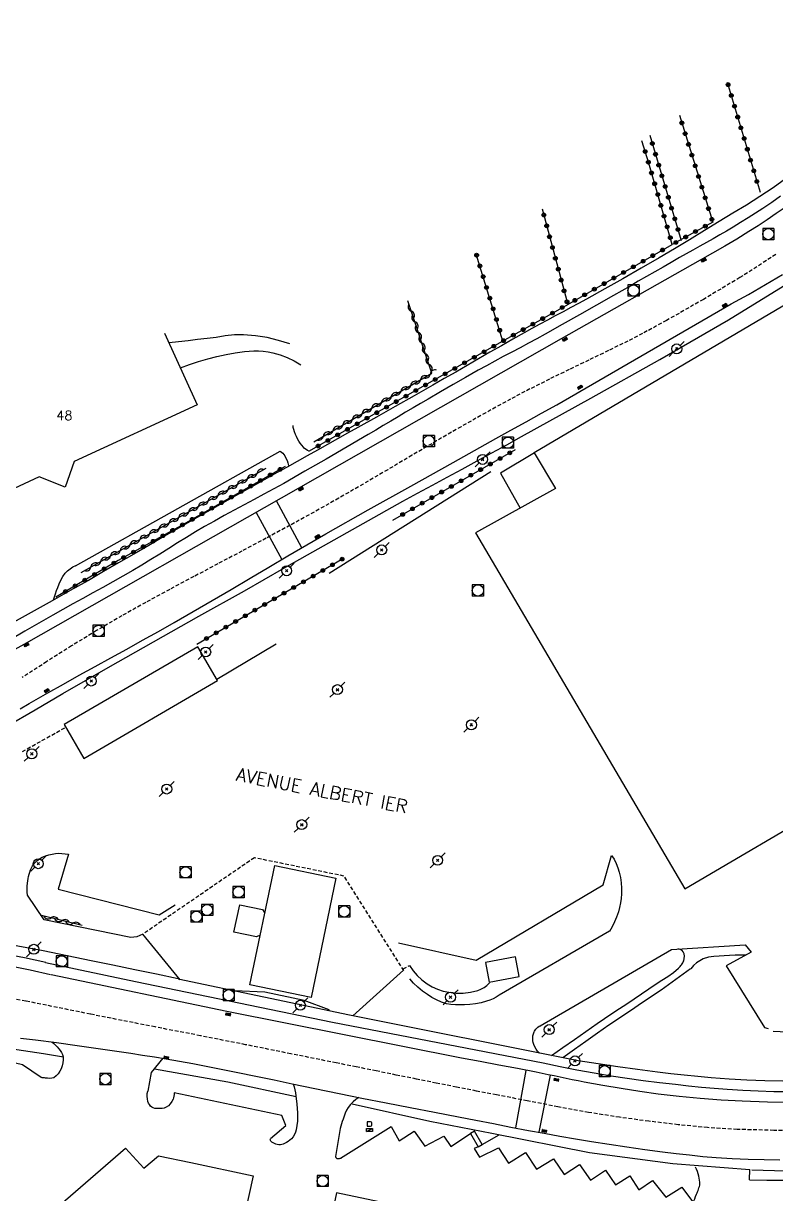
# Model space of a CAD drawing. Header units: millimetres. Extents: x 157999 to 159002, y 156999 to 158001.
# Drawn here: x 158355.3 to 158455.9, y 157428.9 to 157585.3 of the extents above; entities that cross this region are included whole.
import ezdxf
from ezdxf.enums import TextEntityAlignment as Align

# ---------------------------------------------------------------- set-up
doc = ezdxf.new("R2010")
doc.units = ezdxf.units.MM
doc.linetypes.add('DASHED', pattern=[0.75, 0.5, -0.25])
doc.layers.get('0').update_dxf_attribs({"linetype": 'CONTINUOUS'})
for name, color, linetype in [('W0001', 6, 'DASHED'), ('W0008', 7, 'CONTINUOUS'), ('W0014', 7, 'CONTINUOUS'), ('W0017', 7, 'CONTINUOUS'), ('W0020', 2, 'CONTINUOUS'), ('W0051', 7, 'CONTINUOUS'), ('W0101', 7, 'CONTINUOUS'), ('W0104', 1, 'CONTINUOUS'), ('W0105', 7, 'CONTINUOUS'), ('W0112', 1, 'DASHED'), ('W0211', 2, 'CONTINUOUS'), ('W0310', 3, 'CONTINUOUS'), ('W0323', 7, 'CONTINUOUS'), ('W0333', 7, 'CONTINUOUS'), ('W0401', 7, 'CONTINUOUS'), ('W0420', 7, 'CONTINUOUS'), ('W0438', 7, 'CONTINUOUS'), ('W0473', 7, 'CONTINUOUS'), ('W0989', 7, 'CONTINUOUS'), ('W0991', 7, 'CONTINUOUS')]:
    doc.layers.add(name, color=color, linetype=linetype)
doc.styles.get("Standard").update_dxf_attribs({"font": 'romans.shx', "width": 0.85})

# ---------------------------------------------------------------- blocks, each defined once
blk = doc.blocks.new('T420')
for p, q in [((0.75, 0.75), (-0.75, 0.75)), ((-0.75, 0.75), (-0.75, -0.75)), ((0.75, 0.75), (0.75, -0.75)), ((0.75, -0.75), (-0.75, -0.75))]:
    blk.add_line(p, q)
blk.add_ellipse((0, 0), major_axis=(-0.53, 0.53), ratio=1, start_param=3.926991, end_param=10.210176)
blk = doc.blocks.new('T401')
for p, q in [((-0.3, 0.3), (0, 0.3)), ((-0.3, -0.25), (-0.3, 0.3)), ((-0.3, 0.15), (0, 0.15)), ((-0.3, 0), (0, 0)), ((0, 0.3), (0, -0.25)), ((-0.3, -0.15), (0, -0.15)), ((-0.3, -0.25), (-0.3, -0.3)), ((-0.3, -0.3), (0, -0.3)), ((0, -0.3), (0, -0.25))]:
    blk.add_line(p, q)
blk = doc.blocks.new('T473')
for p, q in [((-0.166667, 0.166667), (0.166667, -0.166667)), ((-0.166667, -0.166667), (0.166667, 0.166667)), ((0.500001, 0.500001), (1.000002, 1.000002)), ((-1.000002, -1.000002), (-0.500001, -0.500001))]:
    blk.add_line(p, q)
blk.add_ellipse((0, 0), major_axis=(0.471405, 0.471405), ratio=1, start_param=5.4977871438, end_param=11.780972451)
blk = doc.blocks.new('T438')
for p, q in [((-0.4, 0.2), (0.4, 0.2)), ((-0.4, -0.2), (-0.4, 0.2)), ((0.15, 1.1), (-0.3, 1.1)), ((-0.3, 1.1), (-0.3, 0.5)), ((-0.3, 0.5), (0.15, 0.5)), ((0.3, 0.65), (0.3, 0.95)), ((0.4, 0.2), (0.4, -0.2))]:
    blk.add_line(p, q)
at = {"flags": 128}
for points in [[(-0.4, -0.2), (0.4, 0.2)], [(0.4, -0.2), (-0.4, -0.2)]]:
    blk.add_lwpolyline(points, dxfattribs=at)
for centre, major_axis, start_param, end_param in [((0.15, 0.95), (0.106, -0.106), 0.785398, 2.356194), ((0.15, 0.65), (0.106, 0.106), 3.926991, 5.497787)]:
    blk.add_ellipse(centre, major_axis=major_axis, ratio=1, start_param=start_param, end_param=end_param)
blk = doc.blocks.new('t310o')
at = {"color": 0, "linetype": 'Continuous'}
for centre, start, end in [((-0.5, 0.38), 216.8699, 323.1304), ((0.5, -0.37), 36.8699, 143.1303)]:
    blk.add_arc(centre, 0.625, start, end, dxfattribs=at)
blk = doc.blocks.new('t323o')
at = {"color": 0, "linetype": 'Continuous'}
for radius in [0.25, 0.15]:
    blk.add_circle((0, 0), radius, dxfattribs=at)

msp = doc.modelspace()

# ---------------------------------------------------------------- linework, layer by layer
at = {"layer": 'W0001'}
for points in [[(158455.89, 157554.36), (158451.1, 157551.29), (158446.21, 157548.37), (158441.28, 157545.55), (158438.72, 157544.15), (158436.13, 157542.81), (158433.52, 157541.52), (158430.89, 157540.25), (158428.26, 157538.99), (158425.64, 157537.71), (158423.03, 157536.4), (158420.45, 157535.05), (158417.13, 157533.22), (158413.83, 157531.36), (158410.55, 157529.46), (158407.29, 157527.54), (158404.02, 157525.61), (158400.76, 157523.7), (158397.48, 157521.8), (158394.18, 157519.94), (158390.98, 157518.18), (158387.77, 157516.45), (158384.55, 157514.74), (158381.33, 157513.04), (158378.11, 157511.33), (158374.89, 157509.62), (158371.69, 157507.87), (158368.51, 157506.1), (158365.12, 157504.12), (158361.78, 157502.06), (158358.46, 157499.96), (158355.16, 157497.85)], [(158460.52, 157437.34), (158455.62, 157437.32), (158450.73, 157437.45), (158446.78, 157437.69), (158442.85, 157438.07), (158438.93, 157438.54), (158435.02, 157439.07), (158430.88, 157439.72), (158426.77, 157440.47), (158422.67, 157441.27), (158418.56, 157442.07), (158415.88, 157442.58), (158413.2, 157443.11), (158410.52, 157443.64), (158407.85, 157444.18), (158405.17, 157444.72), (158402.49, 157445.27), (158399.82, 157445.81), (158397.14, 157446.34), (158391.09, 157447.55), (158385.04, 157448.77), (158378.99, 157449.97), (158372.93, 157451.14), (158364.29, 157452.85), (158355.66, 157454.6), (158346.99, 157456.19)]]:
    msp.add_lwpolyline(points, dxfattribs=at)
at = {"layer": 'W0008'}
for points in [[(158486.36, 157585.25), (158483.6, 157582.68), (158480.8, 157580.13), (158477.99, 157577.61), (158475.15, 157575.11), (158472.5, 157572.81), (158469.84, 157570.53), (158467.15, 157568.29), (158464.43, 157566.09), (158462.64, 157564.69), (158460.83, 157563.32), (158459, 157561.98), (158457.15, 157560.66), (158455.95, 157559.83), (158454.74, 157559.01), (158453.52, 157558.21), (158452.28, 157557.43), (158450.68, 157556.44), (158449.06, 157555.48), (158447.42, 157554.54), (158445.78, 157553.62)], [(158445.78, 157553.62), (158427.22, 157543.08), (158392.06, 157523.1), (158355.38, 157502.24)], [(158355.38, 157502.24), (158352.69, 157500.75)], [(158391.27, 157443.56), (158400.58, 157441.64)]]:
    msp.add_lwpolyline(points, dxfattribs=at)
at = {"layer": 'W0014'}
for points in [[(158457.66, 157564.82), (158455.53, 157563.27), (158453.77, 157562.1), (158451.96, 157560.98), (158450.15, 157559.9), (158448.33, 157558.8), (158446.34, 157557.57), (158444.34, 157556.35), (158442.34, 157555.13), (158440.32, 157553.94), (158437.9, 157552.53), (158435.46, 157551.14), (158433.02, 157549.77), (158430.57, 157548.41), (158429.53, 157547.84), (158428.49, 157547.28), (158427.46, 157546.72), (158426.42, 157546.16), (158425.38, 157545.61), (158424.34, 157545.05), (158423.3, 157544.48), (158422.27, 157543.91), (158420.74, 157543.05), (158419.21, 157542.18), (158417.68, 157541.3), (158416.16, 157540.42), (158414.64, 157539.54), (158413.11, 157538.66), (158411.59, 157537.78), (158410.06, 157536.91), (158407.55, 157535.48), (158405.04, 157534.07), (158402.52, 157532.65), (158400.01, 157531.24), (158398.67, 157530.49), (158397.32, 157529.73), (158395.97, 157528.98), (158394.63, 157528.23), (158393.28, 157527.47), (158391.93, 157526.72), (158390.59, 157525.97), (158389.24, 157525.22), (158386.47, 157523.66), (158383.7, 157522.11), (158380.93, 157520.56), (158378.16, 157518.99), (158376.14, 157517.84), (158374.12, 157516.67), (158372.1, 157515.5), (158370.08, 157514.33), (158368.06, 157513.15), (158366.04, 157511.99), (158364.02, 157510.82), (158361.99, 157509.67), (158359.18, 157508.08), (158356.37, 157506.51), (158353.55, 157504.95)], [(158456.54, 157562.15), (158455.34, 157561.34), (158454.14, 157560.53), (158453.16, 157559.89), (158452.18, 157559.25), (158451.18, 157558.63), (158450.18, 157558.02), (158449.3, 157557.5), (158448.41, 157556.98), (158447.51, 157556.47), (158446.61, 157555.97), (158445.72, 157555.47), (158444.82, 157554.96), (158443.92, 157554.46), (158443.02, 157553.95), (158441.92, 157553.32), (158440.82, 157552.69), (158439.72, 157552.06), (158438.62, 157551.42), (158437.51, 157550.79), (158436.41, 157550.16), (158435.31, 157549.52), (158434.21, 157548.89), (158431.93, 157547.59), (158429.65, 157546.3), (158427.36, 157545), (158425.07, 157543.73), (158423.95, 157543.12), (158422.84, 157542.51), (158421.72, 157541.91), (158420.6, 157541.32), (158419.47, 157540.72), (158418.35, 157540.12), (158417.24, 157539.51), (158416.12, 157538.9), (158414.44, 157537.95), (158412.76, 157536.99), (158411.08, 157536.02), (158409.41, 157535.04), (158408.41, 157534.46), (158407.41, 157533.87), (158406.41, 157533.28), (158405.41, 157532.68), (158404.42, 157532.09), (158403.42, 157531.5), (158402.42, 157530.91), (158401.42, 157530.32), (158398.61, 157528.67), (158395.79, 157527.03), (158392.97, 157525.4), (158390.13, 157523.78), (158388.81, 157523.05), (158387.49, 157522.33), (158386.17, 157521.62), (158384.84, 157520.91), (158383.51, 157520.2), (158382.19, 157519.48), (158380.87, 157518.75), (158379.56, 157518.01), (158378.35, 157517.3), (158377.15, 157516.57), (158375.95, 157515.83), (158374.76, 157515.08), (158373.56, 157514.34), (158372.37, 157513.59), (158371.17, 157512.86), (158369.96, 157512.14), (158368.63, 157511.38), (158367.3, 157510.63), (158365.97, 157509.89), (158364.63, 157509.15), (158363.29, 157508.42), (158361.95, 157507.69), (158360.61, 157506.94), (158359.28, 157506.19), (158357.4, 157505.11), (158355.52, 157504.03), (158353.64, 157502.93)], [(158353.21, 157491.37), (158356.9, 157493.54), (158360.6, 157495.7), (158366.65, 157499.17), (158372.72, 157502.6), (158378.8, 157506.02), (158384.88, 157509.44), (158390.16, 157512.44), (158395.45, 157515.44), (158400.74, 157518.43), (158406.05, 157521.39), (158408.02, 157522.48), (158410, 157523.56), (158411.99, 157524.63), (158413.98, 157525.7), (158415.96, 157526.78), (158417.95, 157527.85), (158419.93, 157528.94), (158421.9, 157530.04), (158431.15, 157535.19), (158440.4, 157540.34), (158449.58, 157545.63), (158458.59, 157551.2)], [(158449.94, 157547.77), (158452.25, 157549.03), (158454.53, 157550.34), (158456.78, 157551.71)], [(158426.61, 157534.3), (158449.94, 157547.77)], [(158354.89, 157493.65), (158356.12, 157494.36), (158357.36, 157495.08), (158358.59, 157495.78), (158360.7, 157496.97), (158362.81, 157498.14), (158364.93, 157499.32), (158367.04, 157500.48), (158369.16, 157501.65), (158371.27, 157502.82), (158373.38, 157504.01), (158375.48, 157505.2), (158378.03, 157506.66), (158380.57, 157508.13), (158383.1, 157509.62), (158385.63, 157511.11), (158388.15, 157512.6), (158390.69, 157514.08), (158393.22, 157515.56), (158395.77, 157517.03), (158401.42, 157520.24), (158407.1, 157523.42), (158412.78, 157526.59), (158418.46, 157529.76), (158420.5, 157530.9), (158422.53, 157532.03), (158424.57, 157533.16), (158426.61, 157534.3)], [(158358.34, 157459.74), (158355.49, 157460.36), (158352.64, 157460.93)], [(158425.93, 157447.32), (158427.45, 157448.4), (158428.97, 157449.48), (158430.49, 157450.55), (158432.02, 157451.61), (158433, 157452.28), (158433.99, 157452.94), (158434.98, 157453.59), (158435.96, 157454.25), (158436.95, 157454.9), (158437.94, 157455.56), (158438.93, 157456.22), (158439.91, 157456.89), (158440.67, 157457.39), (158441.45, 157457.88), (158442.21, 157458.4), (158442.9, 157459.01), (158443, 157459.12), (158443.11, 157459.23), (158443.21, 157459.34), (158443.3, 157459.45), (158443.39, 157459.58), (158443.47, 157459.71), (158443.53, 157459.85), (158443.58, 157459.99), (158443.65, 157460.28), (158443.67, 157460.59), (158443.63, 157460.9), (158443.49, 157461.18), (158443.36, 157461.34), (158443.19, 157461.46), (158442.99, 157461.53), (158442.79, 157461.55)], [(158451.87, 157460.73), (158451.15, 157460.74), (158450.44, 157460.72), (158449.72, 157460.69), (158449, 157460.64), (158448.3, 157460.59), (158447.59, 157460.56), (158446.88, 157460.46), (158446.19, 157460.25), (158445.72, 157460), (158445.28, 157459.7), (158444.88, 157459.34), (158444.54, 157458.93)], [(158358.94, 157458.1), (158356.25, 157458.71), (158353.56, 157459.27)], [(158424.79, 157446.32), (158396.64, 157451.74), (158370.3, 157457.17), (158358.3, 157459.71)], [(158444.49, 157458.91), (158443.52, 157458.19), (158442.53, 157457.48), (158441.55, 157456.77), (158440.55, 157456.08), (158439.69, 157455.48), (158438.82, 157454.89), (158437.94, 157454.31), (158437.07, 157453.72), (158436.19, 157453.14), (158435.32, 157452.56), (158434.45, 157451.97), (158433.58, 157451.37), (158432.04, 157450.3), (158430.5, 157449.21), (158428.97, 157448.12), (158427.45, 157447.01)], [(158413.88, 157446.98), (158382.51, 157453.22), (158359.03, 157458.11)], [(158354.93, 157449.65), (158356.94, 157449.42), (158359.74, 157449.06), (158362.54, 157448.67), (158365.33, 157448.26), (158368.12, 157447.85), (158369.69, 157447.62), (158371.27, 157447.39), (158372.84, 157447.15), (158374.41, 157446.89), (158376.19, 157446.58), (158377.98, 157446.24), (158379.76, 157445.9), (158381.54, 157445.55), (158383.98, 157445.06), (158386.41, 157444.57), (158388.84, 157444.07), (158391.27, 157443.56)], [(158352.67, 157448.39), (158355.35, 157448.01), (158358.03, 157447.59), (158360.7, 157447.13)], [(158458.19, 157441.05), (158454.79, 157441.11), (158451.4, 157441.23), (158448.59, 157441.38), (158445.78, 157441.6), (158442.98, 157441.86), (158440.19, 157442.18), (158437.7, 157442.52), (158435.23, 157442.91), (158432.76, 157443.33), (158430.3, 157443.77), (158429.49, 157443.93), (158428.68, 157444.08), (158427.88, 157444.25), (158427.07, 157444.42), (158426.27, 157444.59), (158425.46, 157444.76), (158424.66, 157444.92), (158423.85, 157445.08), (158421.36, 157445.57), (158418.87, 157446.04), (158416.38, 157446.51), (158413.88, 157446.98)], [(158457.69, 157442.46), (158455.62, 157442.49), (158453.54, 157442.56), (158451.47, 157442.66), (158449.39, 157442.78), (158447.67, 157442.91), (158445.94, 157443.07), (158444.22, 157443.25), (158442.5, 157443.44), (158440.34, 157443.69), (158438.18, 157443.95), (158436.03, 157444.24), (158433.88, 157444.57), (158431.6, 157444.95), (158429.32, 157445.37), (158427.05, 157445.83), (158424.79, 157446.32)], [(158372.84, 157445.55), (158382.65, 157443.83), (158391.77, 157441.83)], [(158400.58, 157441.64), (158403.81, 157441.02), (158407.03, 157440.39), (158410.26, 157439.76), (158413.48, 157439.14), (158415.82, 157438.68), (158418.16, 157438.22), (158420.49, 157437.77), (158422.83, 157437.32), (158424.93, 157436.93), (158427.03, 157436.55), (158429.14, 157436.18), (158431.24, 157435.83), (158433.62, 157435.46), (158436, 157435.11), (158438.39, 157434.77), (158440.77, 157434.46), (158442.56, 157434.25), (158444.34, 157434.04), (158446.13, 157433.85), (158447.92, 157433.71), (158450.05, 157433.58), (158452.18, 157433.48), (158454.32, 157433.42), (158456.45, 157433.4)], [(158399.26, 157440.86), (158409.67, 157438.56), (158417.95, 157436.93), (158431.01, 157434.37), (158442.11, 157432.88), (158452.44, 157432.08)], [(158511.75, 157441.25), (158508.87, 157440.25), (158505.98, 157439.32), (158503.07, 157438.44), (158500.14, 157437.62), (158497.17, 157436.86), (158494.19, 157436.17), (158491.2, 157435.53), (158488.2, 157434.93), (158485.35, 157434.41), (158482.48, 157433.93), (158479.61, 157433.5), (158476.73, 157433.12), (158473.75, 157432.77), (158470.76, 157432.46), (158467.77, 157432.21), (158464.77, 157432.03), (158461.76, 157431.93), (158458.74, 157431.89), (158455.72, 157431.92), (158452.7, 157432.01)]]:
    msp.add_lwpolyline(points, dxfattribs=at)
at = {"layer": 'W0017'}
for points in [[(158376.34, 157539.22), (158377.53, 157539.66), (158378.74, 157540.07), (158379.97, 157540.42), (158381.2, 157540.73), (158382.42, 157541), (158383.65, 157541.24), (158384.89, 157541.41), (158386.14, 157541.49), (158386.77, 157541.5), (158387.4, 157541.46), (158388.03, 157541.38), (158388.66, 157541.25), (158389.64, 157540.96), (158390.59, 157540.59), (158391.51, 157540.15), (158392.4, 157539.64)], [(158362.32, 157512.78), (158389.66, 157528.11)], [(158389.66, 157528.11), (158389.83, 157527.97), (158389.99, 157527.81), (158390.14, 157527.64), (158390.27, 157527.45), (158390.43, 157527.16), (158390.57, 157526.85), (158390.67, 157526.52), (158390.75, 157526.19)], [(158396.2, 157511.78), (158417.81, 157525.37)], [(158359.37, 157508.21), (158359.48, 157508.63), (158359.61, 157509.04), (158359.75, 157509.45), (158359.92, 157509.85), (158360.12, 157510.34), (158360.34, 157510.84), (158360.6, 157511.32), (158360.92, 157511.77), (158361.23, 157512.09), (158361.57, 157512.37), (158361.94, 157512.62), (158362.34, 157512.83)], [(158355.89, 157468.76), (158355.84, 157469.16), (158355.82, 157469.56), (158355.84, 157469.97), (158355.88, 157470.37), (158355.92, 157470.66), (158355.97, 157470.96), (158356.03, 157471.25), (158356.1, 157471.54), (158356.19, 157471.83), (158356.29, 157472.12), (158356.42, 157472.4), (158356.57, 157472.66), (158356.83, 157473.02), (158357.15, 157473.33), (158357.49, 157473.6), (158357.86, 157473.83), (158358.28, 157474.02), (158358.72, 157474.16), (158359.16, 157474.25), (158359.61, 157474.32), (158360.05, 157474.35), (158360.49, 157474.34), (158360.93, 157474.3), (158361.36, 157474.22)], [(158361.36, 157474.22), (158359.99, 157469.57), (158373.48, 157466.14), (158375.61, 157467.46)], [(158405.45, 157462.4), (158415.86, 157460.05), (158432.82, 157470.12), (158433.94, 157474.07)], [(158433.94, 157474.07), (158434.27, 157473.55), (158434.55, 157472.99), (158434.79, 157472.42), (158434.97, 157471.83), (158435.13, 157471.12), (158435.23, 157470.4), (158435.27, 157469.67), (158435.26, 157468.95), (158435.22, 157468.33), (158435.13, 157467.71), (158435.01, 157467.1), (158434.85, 157466.51), (158434.61, 157465.83), (158434.33, 157465.17), (158434.01, 157464.53), (158433.65, 157463.91)], [(158371.31, 157463.55), (158370.48, 157463.19), (158369.68, 157463.08), (158358.1, 157465.46), (158355.89, 157468.76)], [(158433.65, 157463.96), (158418.94, 157455.39)], [(158424.42, 157451.29), (158441.93, 157461.49), (158451.79, 157462.12), (158452.58, 157461.13), (158449.27, 157459.29), (158454.36, 157451.05), (158454.89, 157450.94)], [(158418.94, 157455.39), (158418.54, 157455.14), (158418.12, 157454.92), (158417.69, 157454.73), (158417.24, 157454.57), (158416.51, 157454.38), (158415.77, 157454.24), (158415.02, 157454.16), (158414.27, 157454.1), (158413.68, 157454.08), (158413.08, 157454.08), (158412.48, 157454.13), (158411.89, 157454.24), (158411.21, 157454.46), (158410.55, 157454.75), (158409.92, 157455.09), (158409.32, 157455.47), (158408.68, 157455.93), (158408.07, 157456.44), (158407.49, 157456.99), (158406.96, 157457.58)], [(158396.2, 157453.28), (158396.19, 157453.42), (158392.86, 157454.7), (158387.62, 157455.78), (158383.56, 157455.96), (158383.52, 157455.94)], [(158424.29, 157447.64), (158424.06, 157447.9), (158423.85, 157448.18), (158423.68, 157448.48), (158423.54, 157448.8), (158423.47, 157449.05), (158423.42, 157449.3), (158423.4, 157449.55), (158423.42, 157449.81), (158423.44, 157449.94), (158423.46, 157450.08), (158423.5, 157450.21), (158423.54, 157450.35), (158423.59, 157450.48), (158423.65, 157450.6), (158423.72, 157450.73), (158423.8, 157450.84), (158423.94, 157450.99), (158424.1, 157451.13), (158424.27, 157451.23), (158424.47, 157451.31)], [(158359.13, 157449.15), (158359.39, 157448.95), (158359.64, 157448.73), (158359.87, 157448.5), (158360.07, 157448.24), (158360.25, 157447.99), (158360.42, 157447.73), (158360.56, 157447.45), (158360.64, 157447.14), (158360.67, 157446.73), (158360.62, 157446.33), (158360.52, 157445.94), (158360.38, 157445.56), (158360.21, 157445.22), (158359.99, 157444.88), (158359.72, 157444.59), (158359.39, 157444.36), (158359.12, 157444.28), (158358.84, 157444.27), (158358.56, 157444.3), (158358.31, 157444.32), (158358.15, 157444.33), (158358, 157444.34), (158357.85, 157444.36), (158357.7, 157444.38)], [(158357.7, 157444.38), (158355.23, 157446.06), (158351.96, 157446.82), (158343.38, 157445.54), (158329.29, 157433.47), (158315.99, 157422.2), (158305.62, 157413.96)], [(158373.96, 157446.96), (158372.43, 157445.07), (158371.95, 157442.58)], [(158391.39, 157443.53), (158391.51, 157443.14), (158391.61, 157442.73), (158391.69, 157442.33), (158391.75, 157441.92), (158391.88, 157440.81), (158391.98, 157439.68), (158391.98, 157438.54), (158391.81, 157437.41), (158391.71, 157437.08), (158391.56, 157436.77), (158391.38, 157436.47), (158391.16, 157436.2), (158390.96, 157436.01), (158390.74, 157435.84), (158390.5, 157435.7), (158390.25, 157435.58), (158390.07, 157435.5), (158389.88, 157435.44), (158389.68, 157435.41), (158389.48, 157435.4), (158389.27, 157435.42), (158389.07, 157435.47), (158388.88, 157435.55), (158388.7, 157435.66)], [(158375.49, 157442.33), (158375.49, 157442.11), (158375.46, 157441.9), (158375.41, 157441.69), (158375.33, 157441.49), (158375.16, 157441.18), (158374.96, 157440.88), (158374.71, 157440.62), (158374.42, 157440.41), (158374.16, 157440.3), (158373.89, 157440.25), (158373.61, 157440.23), (158373.35, 157440.23), (158373.13, 157440.24), (158372.91, 157440.26), (158372.69, 157440.32), (158372.48, 157440.42), (158372.31, 157440.57), (158372.17, 157440.76), (158372.06, 157440.96), (158371.98, 157441.17), (158371.9, 157441.52), (158371.87, 157441.87), (158371.88, 157442.23), (158371.95, 157442.58)], [(158388.38, 157436.22), (158390.4, 157437.98), (158389.89, 157439.29), (158375.49, 157442.33)], [(158400.18, 157441.73), (158399.77, 157441.44), (158399.39, 157441.12), (158399.04, 157440.76), (158398.73, 157440.36), (158398.52, 157440), (158398.34, 157439.61), (158398.2, 157439.22), (158398.06, 157438.83), (158397.95, 157438.52), (158397.84, 157438.2), (158397.75, 157437.89), (158397.67, 157437.57)], [(158397.67, 157437.56), (158397.06, 157433.83)], [(158397.72, 157433.61), (158404.47, 157437.83)], [(158404.47, 157437.83), (158405.55, 157435.92), (158407.57, 157437.22), (158408.99, 157435.22), (158411.52, 157436.54), (158412.46, 157435.18), (158415.08, 157436.9)], [(158416.64, 157435.45), (158418.93, 157436.74)], [(158388.7, 157435.66), (158388.61, 157435.7), (158388.53, 157435.75), (158388.46, 157435.82), (158388.4, 157435.9), (158388.36, 157435.96), (158388.34, 157436.03), (158388.33, 157436.1), (158388.34, 157436.17)], [(158416.1, 157435.14), (158415.56, 157434.88), (158416.3, 157433.73), (158418.81, 157434.98), (158420.16, 157432.95), (158422.43, 157434.37), (158423.93, 157432.13), (158426.16, 157433.51), (158427.6, 157431.41), (158429.67, 157432.76), (158431.14, 157430.68), (158433.13, 157432.02), (158434.46, 157430.05), (158436.37, 157431.26), (158437.57, 157429.37), (158439.39, 157430.61), (158441.18, 157428.4), (158443.34, 157429.73), (158444.87, 157427.62)], [(158397.06, 157433.83), (158397.06, 157433.79), (158397.07, 157433.75), (158397.08, 157433.72), (158397.09, 157433.69), (158397.13, 157433.65), (158397.17, 157433.61), (158397.21, 157433.58), (158397.26, 157433.56), (158397.32, 157433.55), (158397.39, 157433.55), (158397.45, 157433.57), (158397.51, 157433.57), (158397.59, 157433.58), (158397.66, 157433.59), (158397.74, 157433.6), (158397.81, 157433.61)], [(158444.78, 157427.6), (158444.92, 157427.89), (158445.05, 157428.19), (158445.17, 157428.49), (158445.29, 157428.8), (158445.36, 157428.96), (158445.43, 157429.13), (158445.5, 157429.29), (158445.56, 157429.46), (158445.62, 157429.63), (158445.68, 157429.8), (158445.72, 157429.98), (158445.74, 157430.15), (158445.74, 157430.42), (158445.71, 157430.68), (158445.66, 157430.93), (158445.6, 157431.18), (158445.51, 157431.5), (158445.41, 157431.81), (158445.29, 157432.12), (158445.16, 157432.42)]]:
    msp.add_lwpolyline(points, dxfattribs=at)
msp.add_lwpolyline([(158393.54, 157528.1, -0.12542), (158392.75, 157528.61, -0.107375), (158391.46, 157530.98, -0.089138), (158391.38, 157531.53)], format="xyb", dxfattribs=at)
at = {"layer": 'W0020'}
for points in [[(158392.55, 157515.19), (158389.15, 157521.45)], [(158386.43, 157519.9), (158389.86, 157513.62)], [(158421.13, 157437.65), (158422.54, 157445.33)], [(158425.73, 157444.71), (158424.2, 157437.06)]]:
    msp.add_lwpolyline(points, dxfattribs=at)
at = {"layer": 'W0051'}
for points in [[(158376.02, 157457.57), (158373.12, 157458.18), (158370.21, 157458.78), (158367.31, 157459.38), (158364.41, 157459.98), (158362.26, 157460.42), (158360.11, 157460.86), (158357.96, 157461.3), (158355.8, 157461.71), (158353.38, 157462.15)], [(158429.49, 157446.61), (158398.92, 157452.71), (158376, 157457.52)], [(158456.81, 157443.9), (158454.42, 157443.94), (158452.03, 157444.03), (158449.64, 157444.17), (158447.26, 157444.34), (158445.45, 157444.5), (158443.65, 157444.68), (158441.86, 157444.89), (158440.06, 157445.11), (158437.41, 157445.45), (158434.77, 157445.81), (158432.13, 157446.2), (158429.49, 157446.61)], [(158452.39, 157430.7), (158452.44, 157432.08)], [(158452.39, 157430.7), (158454.68, 157430.67), (158456.97, 157430.66)]]:
    msp.add_lwpolyline(points, dxfattribs=at)
at = {"layer": 'W0101'}
for points in [[(158443.72, 157469.59), (158502.95, 157504.33), (158502.3, 157505.47), (158472.47, 157556.67), (158423.61, 157527.88), (158426.47, 157523.08), (158415.77, 157517.17)], [(158448.12, 157418.25), (158397.18, 157428.98), (158391.58, 157402.61), (158403.32, 157400.17), (158402.05, 157394.33), (158407.87, 157393.04), (158406.66, 157387.23), (158418.75, 157384.47), (158421.4, 157396.35), (158432.67, 157393.85), (158433.39, 157396.95), (158443.21, 157394.77)]]:
    msp.add_lwpolyline(points, close=True, dxfattribs=at)
for points in [[(158374.2, 157543.85), (158378.58, 157534.26)], [(158378.58, 157534.26), (158362.12, 157526.71), (158360.91, 157523.29), (158357.46, 157524.64), (158348.15, 157520.33), (158344.9, 157527.36)], [(158344.53, 157413.78), (158368.99, 157434.95), (158371.43, 157432.27), (158373.38, 157433.93), (158377.73, 157433.02), (158386.05, 157431.26), (158383.51, 157419.69), (158338.34, 157380.51), (158324.36, 157396.32), (158336.68, 157406.99)]]:
    msp.add_lwpolyline(points, dxfattribs=at)
at = {"layer": 'W0104'}
for points in [[(158423.65, 157527.88), (158419.1, 157525.16), (158421.74, 157520.47)], [(158387, 157463.43), (158386.48, 157463.2), (158383.48, 157463.81), (158384.25, 157467.45), (158387.27, 157466.84), (158387.61, 157466.36)]]:
    msp.add_lwpolyline(points, dxfattribs=at)
for points in [[(158378.63, 157501.93), (158360.8, 157491.55), (158363.43, 157487.04), (158381.26, 157497.42)], [(158397.1, 157471.03), (158393.79, 157455.09), (158385.62, 157456.79), (158388.93, 157472.73)]]:
    msp.add_lwpolyline(points, close=True, dxfattribs=at)
at = {"layer": 'W0105'}
msp.add_lwpolyline([(158415.08, 157436.9), (158416.1, 157435.14), (158416.64, 157435.45), (158415.62, 157437.22)], close=True, dxfattribs=at)
at = {"layer": 'W0112'}
for points in [[(158355.2, 157487.95), (158361.01, 157491.2)], [(158406.17, 157458.67), (158398.18, 157471.31), (158386.2, 157473.75), (158371.31, 157463.55)], [(158406.08, 157458.9), (158406.93, 157459.34)]]:
    msp.add_lwpolyline(points, dxfattribs=at)
at = {"layer": 'W0211'}
for points in [[(158390.95, 157542.43), (158389.44, 157542.9), (158387.9, 157543.26), (158386.34, 157543.51), (158384.77, 157543.64), (158383.54, 157543.62), (158382.31, 157543.48), (158381.1, 157543.3), (158379.89, 157543.14), (158378.62, 157543), (158377.34, 157542.85), (158376.07, 157542.7), (158374.8, 157542.55)], [(158406.93, 157459.34), (158407.41, 157458.64), (158407.97, 157458), (158408.6, 157457.43), (158409.28, 157456.92), (158409.96, 157456.52), (158410.67, 157456.19), (158411.42, 157455.94), (158412.19, 157455.78), (158413.16, 157455.67), (158414.13, 157455.66), (158415.1, 157455.77), (158416.05, 157456.01), (158416.49, 157456.18), (158416.9, 157456.41), (158417.28, 157456.7), (158417.62, 157457.03)]]:
    msp.add_lwpolyline(points, dxfattribs=at)
at = {"layer": 'W0310'}
for points in [[(158394.13, 157529.35), (158409.94, 157538.53), (158406.72, 157548.18)], [(158363.05, 157511.89), (158387.77, 157525.81)], [(158363.21, 157464.68), (158357.59, 157466.09)], [(158455.53, 157450.58), (158462.15, 157450.25), (158468.43, 157450.23), (158475.38, 157451.52)]]:
    msp.add_lwpolyline(points, dxfattribs=at)
at = {"layer": 'W0323'}
for points in [[(158449.41, 157577.39), (158453.8, 157562.68)], [(158443.01, 157573.01), (158447.46, 157558.71), (158442.05, 157555.71), (158438.9, 157566.59), (158438, 157569.58)], [(158439.06, 157570.3), (158443.25, 157556.26)], [(158424.67, 157560.46), (158428.08, 157547.69), (158442.05, 157555.71)], [(158419.43, 157542.8), (158415.86, 157554.43)], [(158428.12, 157547.71), (158419.34, 157542.76), (158410.57, 157537.78), (158393.43, 157528.04)], [(158404.73, 157518.89), (158421.11, 157528.31)], [(158390.34, 157526.06), (158376.39, 157518.12), (158368.01, 157513.46), (158359.67, 157508.58)], [(158378.52, 157502.3), (158398.04, 157513.73)]]:
    msp.add_lwpolyline(points, dxfattribs=at)
at = {"layer": 'W0333'}
for points in [[(158381.19, 157497.61), (158389.12, 157502.33)], [(158376.29, 157457.46), (158371.31, 157463.55)], [(158406.12, 157458.75), (158399.37, 157452.62)]]:
    msp.add_lwpolyline(points, dxfattribs=at)
msp.add_lwpolyline([(158417.57, 157457.12), (158421.59, 157457.87), (158421.1, 157460.5), (158417.08, 157459.75)], close=True, dxfattribs=at)

# ---------------------------------------------------------------- block references
at = {"layer": 'W0310'}
for p, rotation in [((158407.18, 157546.8), 108.4425521984878), ((158407.66, 157545.37), 108.4425521984878), ((158408.13, 157543.95), 108.4425521984878), ((158408.61, 157542.53), 108.4425521984878), ((158409.08, 157541.11), 108.4425521984878), ((158409.56, 157539.68), 108.4425521984878), ((158408.4, 157537.63), 30.1176914385852), ((158409.7, 157538.39), 30.1176914385852), ((158405.81, 157536.13), 30.1176914385852), ((158407.1, 157536.88), 30.1176914385852), ((158403.21, 157534.62), 30.1176914385852), ((158404.51, 157535.37), 30.1176914385852), ((158400.62, 157533.12), 30.1176914385852), ((158401.91, 157533.87), 30.1176914385852), ((158398.02, 157531.61), 30.1176914385852), ((158399.32, 157532.36), 30.1176914385852), ((158395.43, 157530.11), 30.1176914385852), ((158396.72, 157530.86), 30.1176914385852), ((158386.57, 157525.14), 29.38547246152789), ((158383.96, 157523.66), 29.38547246152789), ((158385.27, 157524.4), 29.38547246152789), ((158381.35, 157522.19), 29.38547246152789), ((158382.65, 157522.93), 29.38547246152789), ((158378.73, 157520.72), 29.38547246152789), ((158380.04, 157521.46), 29.38547246152789), ((158376.12, 157519.25), 29.38547246152789), ((158377.43, 157519.98), 29.38547246152789), ((158373.5, 157517.78), 29.38547246152789), ((158374.81, 157518.51), 29.38547246152789), ((158370.89, 157516.3), 29.38547246152789), ((158372.2, 157517.04), 29.38547246152789), ((158366.97, 157514.1), 29.38547246152789), ((158368.28, 157514.83), 29.38547246152789), ((158369.58, 157515.57), 29.38547246152789), ((158364.36, 157512.62), 29.38547246152789), ((158365.66, 157513.36), 29.38547246152789), ((158359.05, 157465.72), 165.8918401903871), ((158360.5, 157465.36), 165.8918401903871), ((158361.96, 157464.99), 165.8918401903871)]:
    msp.add_blockref('t310o', p, dxfattribs=dict(at, rotation=rotation))
at = {"layer": 'W0323'}
for p, rotation in [((158449.51, 157577.06), 286.6090079134954), ((158449.94, 157575.62), 286.6090079134954), ((158450.37, 157574.18), 286.6090079134954), ((158450.8, 157572.74), 286.6090079134954), ((158443.33, 157571.95), 287.2923797639307), ((158451.23, 157571.31), 286.6090079134954), ((158439.39, 157569.2), 286.6191406080459), ((158443.78, 157570.52), 287.2923797639307), ((158451.66, 157569.87), 286.6090079134954), ((158438.43, 157568.14), 106.7900856135941), ((158439.81, 157567.76), 286.6191406080459), ((158444.22, 157569.09), 287.2923797639307), ((158444.67, 157567.66), 287.2923797639307), ((158452.09, 157568.43), 286.6090079134954), ((158438.86, 157566.71), 106.7900856135941), ((158440.24, 157566.32), 286.6191406080459), ((158445.12, 157566.23), 287.2923797639307), ((158452.51, 157566.99), 286.6090079134954), ((158439.28, 157565.27), 106.1685140512862), ((158440.67, 157564.88), 286.6191406080459), ((158445.56, 157564.79), 287.2923797639307), ((158452.94, 157565.56), 286.6090079134954), ((158439.7, 157563.83), 106.1685140512862), ((158441.1, 157563.45), 286.6191406080459), ((158446.01, 157563.36), 287.2923797639307), ((158453.37, 157564.12), 286.6090079134954), ((158440.12, 157562.38), 106.1685140512862), ((158441.53, 157562.01), 286.6191406080459), ((158446.45, 157561.93), 287.2923797639307), ((158440.53, 157560.94), 106.1685140512862), ((158441.96, 157560.57), 286.6191406080459), ((158446.9, 157560.5), 287.2923797639307), ((158424.88, 157559.65), 284.9540329400755), ((158440.95, 157559.5), 106.1685140512862), ((158442.39, 157559.13), 286.6191406080459), ((158447.35, 157559.07), 287.2923797639307), ((158425.27, 157558.2), 284.9540329400755), ((158425.65, 157556.75), 284.9540329400755), ((158441.37, 157558.06), 106.1685140512862), ((158442.82, 157557.7), 286.6191406080459), ((158443.85, 157556.71), 208.9744676753616), ((158445.16, 157557.44), 208.9744676753616), ((158446.47, 157558.16), 208.9744676753616), ((158426.04, 157555.3), 284.9540329400755), ((158441.79, 157556.62), 106.1685140512862), ((158442.54, 157555.98), 208.9744676753616), ((158415.91, 157554.28), 107.0610831479533), ((158426.43, 157553.86), 284.9540329400755), ((158439.45, 157554.22), 29.87409050020064), ((158440.75, 157554.97), 29.87409050020064), ((158416.35, 157552.84), 107.0610831479533), ((158426.82, 157552.41), 284.9540329400755), ((158435.55, 157551.98), 29.87409050020064), ((158436.85, 157552.73), 29.87409050020064), ((158438.15, 157553.47), 29.87409050020064), ((158416.79, 157551.41), 107.0610831479533), ((158427.2, 157550.96), 284.9540329400755), ((158432.95, 157550.48), 29.87409050020064), ((158434.25, 157551.23), 29.87409050020064), ((158417.23, 157549.97), 107.0610831479533), ((158427.59, 157549.51), 284.9540329400755), ((158430.34, 157548.99), 29.87409050020064), ((158431.64, 157549.74), 29.87409050020064), ((158417.67, 157548.54), 107.0610831479533), ((158427.35, 157547.28), 209.4614749710284), ((158427.98, 157548.06), 284.9540329400755), ((158429.04, 157548.24), 29.87409050020064), ((158418.11, 157547.11), 107.0610831479533), ((158424.74, 157545.8), 209.4614749710284), ((158426.04, 157546.54), 209.4614749710284), ((158418.55, 157545.67), 107.0610831479533), ((158418.99, 157544.24), 107.0610831479533), ((158422.13, 157544.33), 209.4614749710284), ((158423.43, 157545.07), 209.4614749710284), ((158419.51, 157542.85), 209.4614749710284), ((158420.82, 157543.59), 209.4614749710284), ((158416.91, 157541.37), 209.5610180786585), ((158418.21, 157542.11), 209.5610180786585), ((158414.3, 157539.89), 209.5610180786585), ((158415.6, 157540.63), 209.5610180786585), ((158411.69, 157538.41), 209.5610180786585), ((158412.99, 157539.15), 209.5610180786585), ((158409.08, 157536.93), 209.598535925127), ((158410.38, 157537.67), 209.598535925127), ((158406.47, 157535.45), 209.598535925127), ((158407.77, 157536.19), 209.598535925127), ((158402.56, 157533.23), 209.598535925127), ((158403.86, 157533.97), 209.598535925127), ((158405.16, 157534.71), 209.598535925127), ((158399.95, 157531.75), 209.598535925127), ((158401.25, 157532.49), 209.598535925127), ((158397.34, 157530.26), 209.598535925127), ((158398.64, 157531), 209.598535925127), ((158394.73, 157528.78), 209.598535925127), ((158396.03, 157529.52), 209.598535925127), ((158419.04, 157527.12), 29.90586845018147), ((158420.34, 157527.87), 29.90586845018147), ((158389.64, 157525.66), 209.6465697166142), ((158416.44, 157525.62), 29.90586845018147), ((158417.74, 157526.37), 29.90586845018147), ((158387.03, 157524.18), 209.6465697166142), ((158388.34, 157524.92), 209.6465697166142), ((158413.83, 157524.13), 29.90586845018147), ((158415.14, 157524.87), 29.90586845018147), ((158384.43, 157522.69), 209.6465697166142), ((158385.73, 157523.44), 209.6465697166142), ((158411.23, 157522.63), 29.90586845018147), ((158412.53, 157523.38), 29.90586845018147), ((158381.82, 157521.21), 209.6465697166142), ((158383.12, 157521.95), 209.6465697166142), ((158408.63, 157521.14), 29.90586845018147), ((158409.93, 157521.88), 29.90586845018147), ((158379.21, 157519.73), 209.6465697166142), ((158380.51, 157520.47), 209.6465697166142), ((158406.03, 157519.64), 29.90586845018147), ((158407.33, 157520.39), 29.90586845018147), ((158376.6, 157518.24), 209.6465697166142), ((158377.91, 157518.98), 209.6465697166142), ((158372.67, 157516.05), 209.0859462501501), ((158373.98, 157516.78), 209.0859462501501), ((158375.29, 157517.51), 209.0859462501501), ((158370.05, 157514.59), 209.0859462501501), ((158371.36, 157515.32), 209.0859462501501), ((158367.44, 157513.12), 210.3140478622852), ((158368.74, 157513.86), 209.0859462501501), ((158396.64, 157512.91), 30.35908335456428), ((158397.93, 157513.67), 30.35908335456428), ((158364.85, 157511.61), 210.3140478622852), ((158366.14, 157512.37), 210.3140478622852), ((158394.05, 157511.39), 30.35908335456428), ((158395.35, 157512.15), 30.35908335456428), ((158362.26, 157510.09), 210.3140478622852), ((158363.55, 157510.85), 210.3140478622852), ((158391.46, 157509.88), 30.35908335456428), ((158392.76, 157510.63), 30.35908335456428), ((158360.96, 157509.34), 210.3140478622852), ((158388.87, 157508.36), 30.35908335456428), ((158390.17, 157509.12), 30.35908335456428), ((158386.28, 157506.84), 30.35908335456428), ((158387.58, 157507.6), 30.35908335456428), ((158383.7, 157505.33), 30.35908335456428), ((158384.99, 157506.09), 30.35908335456428), ((158381.11, 157503.81), 30.35908335456428), ((158382.4, 157504.57), 30.35908335456428), ((158379.81, 157503.05), 30.35908335456428)]:
    msp.add_blockref('t323o', p, dxfattribs=dict(at, rotation=rotation))
at = {"layer": 'W0401'}
for p, rotation in [((158446.2, 157553.74), 118.9091028279138), ((158449.14, 157547.45), 300.0038710476073), ((158427.65, 157543.16), 119.5960286131203), ((158429.79, 157536.5), 300.0038710476073), ((158392.37, 157523.17), 119.6030773683438), ((158394.68, 157516.53), 299.9089314181441), ((158355.69, 157502.33), 119.6281578229761), ((158358.54, 157495.96), 299.5163389748409), ((158382.75, 157452.97), 78.74767247050886), ((158374.4, 157446.92), 260.3673407279178), ((158426.62, 157444.23), 78.07498079953264), ((158424.91, 157437.09), 259.5342557246622)]:
    msp.add_blockref('T401', p, dxfattribs=dict(at, rotation=rotation))
at = {"layer": 'W0420'}
for p in [(158454.89, 157557.1), (158436.88, 157549.55), (158409.52, 157529.43), (158420.09, 157529.22), (158416.07, 157509.47), (158365.38, 157504.07), (158377.01, 157471.8), (158384.09, 157469.17), (158378.46, 157465.88), (158379.89, 157466.77), (158398.22, 157466.58), (158360.47, 157459.91), (158382.77, 157455.39), (158433.02, 157445.22), (158366.29, 157444.17), (158395.33, 157430.55)]:
    msp.add_blockref('T420', p, dxfattribs=at)
at = {"layer": 'W0438'}
msp.add_blockref('T438', (158401.59, 157437.38), dxfattribs=at)
at = {"layer": 'W0473'}
for p in [(158442.65, 157541.76), (158416.7, 157526.99), (158403.22, 157514.89), (158390.52, 157512.11), (158379.7, 157501.25), (158364.41, 157497.37), (158397.31, 157496.22), (158415.21, 157491.52), (158356.46, 157487.64), (158374.49, 157482.94), (158392.54, 157478.18), (158410.7, 157473.41), (158357.33, 157472.96), (158356.73, 157461.52), (158412.42, 157455.12), (158392.35, 157454.04), (158425.61, 157450.79), (158429.04, 157446.61)]:
    msp.add_blockref('T473', p, dxfattribs=at)

# ---------------------------------------------------------------- texts
at = {"layer": 'W0989'}
msp.add_text('AVENUE ALBERT IER', height=1.75, rotation=349.1442, dxfattribs=at).set_placement((158383.65, 157484.09))
at = {"layer": 'W0991'}
msp.add_text('48', height=1.25, dxfattribs=at).set_placement((158360.82, 157532.87), align=Align.MIDDLE_CENTER)

doc.saveas('drawing.dxf')
